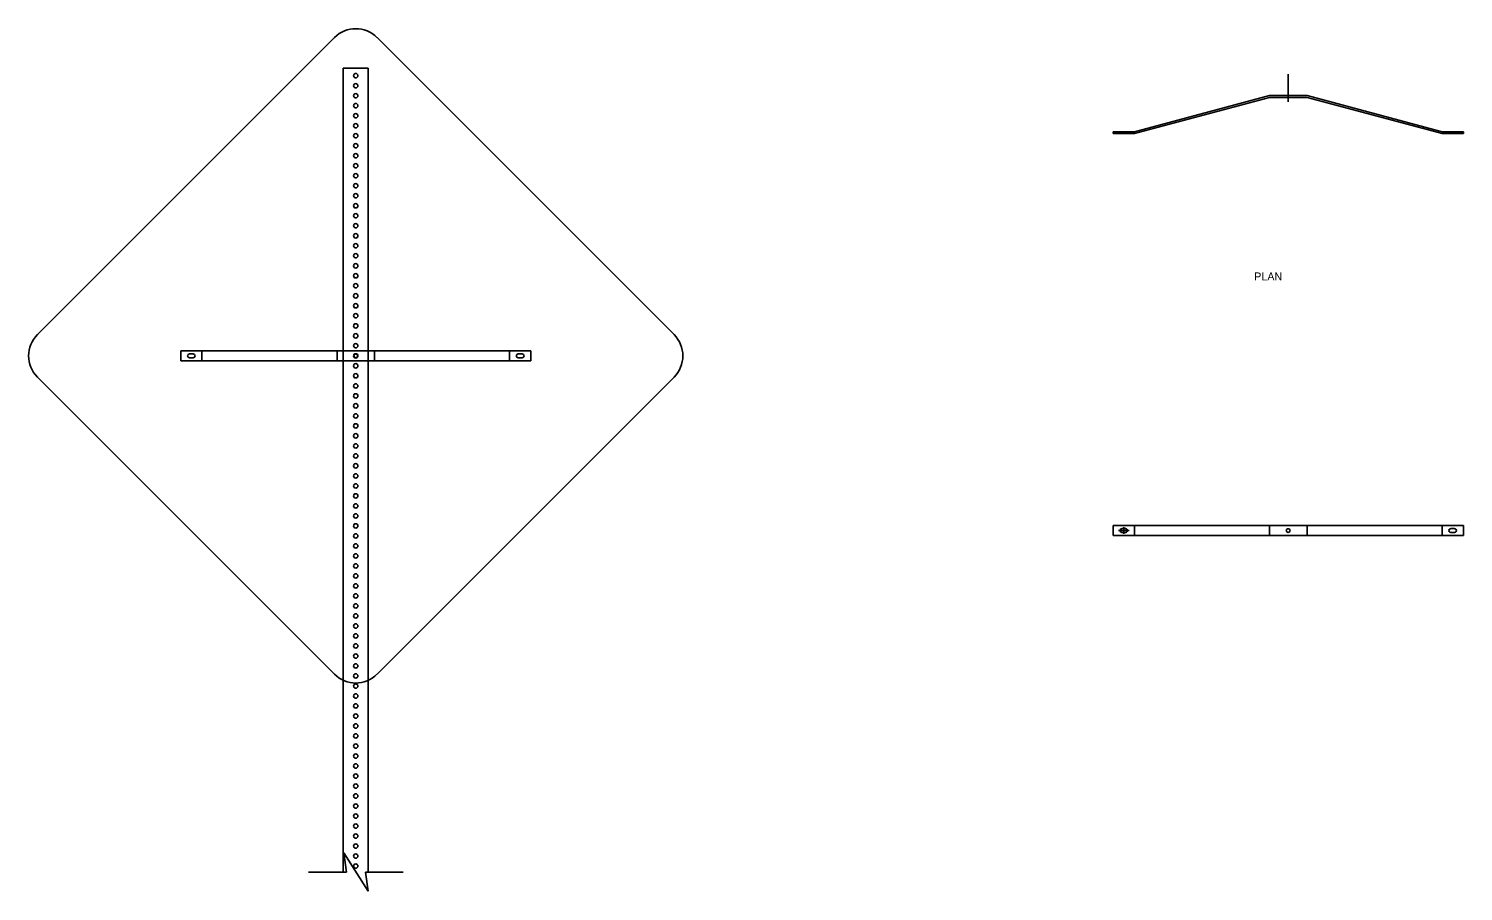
# Model space of a CAD drawing. Extents: x -875.1 to -854.6, y 534.6 to 546.7.
# Drawn here: x -866.55 to -854.6, y 539.53 to 546.71 of the extents above; entities that cross this region are included whole.
import ezdxf

# ---------------------------------------------------------------- set-up
doc = ezdxf.new("R2010")
doc.units = 0
for name, color, linetype in [('str_Center-Line-A', 7, 'Continuous'), ('str_Misc-Steel-A', 7, 'Continuous'), ('str_Misc-Steel-B', 7, 'Continuous'), ('tcd_NO-PLOT', 7, 'Continuous'), ('tcd_SIGN-ROADSIDE', 7, 'Continuous')]:
    doc.layers.add(name, color=color, linetype=linetype)

msp = doc.modelspace()

# ---------------------------------------------------------------- linework, layer by layer
at = {"layer": 'str_Center-Line-A'}
for p, q in [((-856.059, 546.331), (-856.059, 546.1)), ((-857.383, 542.53), (-857.473, 542.53)), ((-857.428, 542.559), (-857.428, 542.502))]:
    msp.add_line(p, q, dxfattribs=at)
at = {"layer": 'str_Misc-Steel-A'}
for p, q in [((-857.34, 545.852), (-856.215, 546.154)), ((-857.34, 545.836), (-856.215, 546.138)), ((-856.215, 546.154), (-855.902, 546.154)), ((-856.215, 546.138), (-855.902, 546.138)), ((-855.902, 546.154), (-854.777, 545.852)), ((-855.902, 546.138), (-854.777, 545.836)), ((-857.517, 545.852), (-857.34, 545.852)), ((-857.517, 545.852), (-857.517, 545.836)), ((-857.517, 545.836), (-857.34, 545.836)), ((-854.777, 545.852), (-854.6, 545.852)), ((-854.777, 545.836), (-854.6, 545.836)), ((-854.6, 545.852), (-854.6, 545.836)), ((-865.285, 544.027), (-862.368, 544.027)), ((-865.285, 543.944), (-865.285, 544.027)), ((-865.285, 543.944), (-862.368, 543.944)), ((-865.181, 544.001), (-865.212, 544.001)), ((-865.212, 543.97), (-865.181, 543.97)), ((-865.108, 543.944), (-865.108, 544.027)), ((-863.983, 544.027), (-863.983, 543.944)), ((-863.671, 544.027), (-863.671, 543.944)), ((-862.546, 543.944), (-862.546, 544.027)), ((-862.441, 544.001), (-862.473, 544.001)), ((-862.473, 543.97), (-862.441, 543.97)), ((-862.368, 543.944), (-862.368, 544.027)), ((-857.517, 542.572), (-854.6, 542.572)), ((-857.517, 542.572), (-857.517, 542.489)), ((-857.517, 542.489), (-854.6, 542.489)), ((-857.444, 542.546), (-857.413, 542.546)), ((-857.444, 542.515), (-857.413, 542.515)), ((-857.34, 542.572), (-857.34, 542.489)), ((-856.215, 542.489), (-856.215, 542.572)), ((-855.902, 542.489), (-855.902, 542.572)), ((-854.777, 542.572), (-854.777, 542.489)), ((-854.704, 542.546), (-854.673, 542.546)), ((-854.704, 542.515), (-854.673, 542.515)), ((-854.6, 542.572), (-854.6, 542.489))]:
    msp.add_line(p, q, dxfattribs=at)
for centre in [(-863.827, 543.985), (-856.059, 542.53)]:
    msp.add_circle(centre, 0.0156, dxfattribs=at)
for centre, start, end in [((-865.212, 543.985), 90.0003, 270.0003), ((-865.181, 543.985), 269.9997, 89.9997), ((-862.473, 543.985), 90.0003, 270.0003), ((-862.441, 543.985), 269.9997, 89.9997), ((-857.444, 542.53), 89.9997, 269.9997), ((-857.413, 542.53), 270.0003, 90.0003), ((-854.704, 542.53), 89.9997, 269.9997), ((-854.673, 542.53), 270.0003, 90.0003)]:
    msp.add_arc(centre, 0.0156, start, end, dxfattribs=at)
at = {"layer": 'str_Misc-Steel-B'}
msp.add_circle((-863.827, 543.985), 0.0182, dxfattribs=at)
at = {"layer": 'tcd_SIGN-ROADSIDE'}
for p, q in [((-866.478, 544.162), (-864.004, 546.637)), ((-863.65, 546.637), (-861.175, 544.162)), ((-863.931, 546.382), (-863.723, 546.382)), ((-863.931, 541.274), (-863.931, 546.382)), ((-863.723, 541.277), (-863.723, 546.382)), ((-864.004, 541.334), (-866.478, 543.809)), ((-861.175, 543.809), (-863.65, 541.334)), ((-863.931, 539.685), (-863.931, 541.274)), ((-863.723, 539.685), (-863.723, 541.277)), ((-863.905, 539.685), (-863.925, 539.845)), ((-863.925, 539.845), (-863.725, 539.525)), ((-864.22, 539.685), (-863.905, 539.685)), ((-863.725, 539.525), (-863.745, 539.685)), ((-863.745, 539.685), (-863.431, 539.685))]:
    msp.add_line(p, q, dxfattribs=at)
for centre in [(-863.827, 546.319), (-863.827, 546.235), (-863.827, 546.152), (-863.827, 546.069), (-863.827, 545.985), (-863.827, 545.902), (-863.827, 545.819), (-863.827, 545.735), (-863.827, 545.652), (-863.827, 545.569), (-863.827, 545.485), (-863.827, 545.402), (-863.827, 545.319), (-863.827, 545.235), (-863.827, 545.152), (-863.827, 545.069), (-863.827, 544.985), (-863.827, 544.902), (-863.827, 544.819), (-863.827, 544.735), (-863.827, 544.652), (-863.827, 544.569), (-863.827, 544.485), (-863.827, 544.402), (-863.827, 544.319), (-863.827, 544.235), (-863.827, 544.152), (-863.827, 544.069), (-863.827, 543.902), (-863.827, 543.819), (-863.827, 543.735), (-863.827, 543.652), (-863.827, 543.569), (-863.827, 543.485), (-863.827, 543.402), (-863.827, 543.319), (-863.827, 543.235), (-863.827, 543.152), (-863.827, 543.069), (-863.827, 542.985), (-863.827, 542.902), (-863.827, 542.819), (-863.827, 542.735), (-863.827, 542.652), (-863.827, 542.569), (-863.827, 542.485), (-863.827, 542.402), (-863.827, 542.319), (-863.827, 542.235), (-863.827, 542.152), (-863.827, 542.069), (-863.827, 541.985), (-863.827, 541.902), (-863.827, 541.819), (-863.827, 541.735), (-863.827, 541.652), (-863.827, 541.569), (-863.827, 541.485), (-863.827, 541.402), (-863.827, 541.319), (-863.827, 541.235), (-863.827, 541.152), (-863.827, 541.069), (-863.827, 540.985), (-863.827, 540.902), (-863.827, 540.819), (-863.827, 540.735), (-863.827, 540.652), (-863.827, 540.569), (-863.827, 540.485), (-863.827, 540.402), (-863.827, 540.319), (-863.827, 540.235), (-863.827, 540.152), (-863.827, 540.069), (-863.827, 539.985), (-863.827, 539.902), (-863.827, 539.819), (-863.827, 539.735)]:
    msp.add_circle(centre, 0.0182, dxfattribs=at)
for centre, start, end in [((-863.827, 546.46), 45, 135), ((-866.302, 543.985), 135, 225), ((-861.352, 543.985), 315, 45), ((-863.827, 541.51), 225, 315)]:
    msp.add_arc(centre, 0.25, start, end, dxfattribs=at)

# ---------------------------------------------------------------- texts
at = {"layer": 'tcd_NO-PLOT'}
msp.add_text('PLAN', height=0.0667, dxfattribs=at).set_placement((-856.342, 544.613))

doc.saveas('drawing.dxf')
